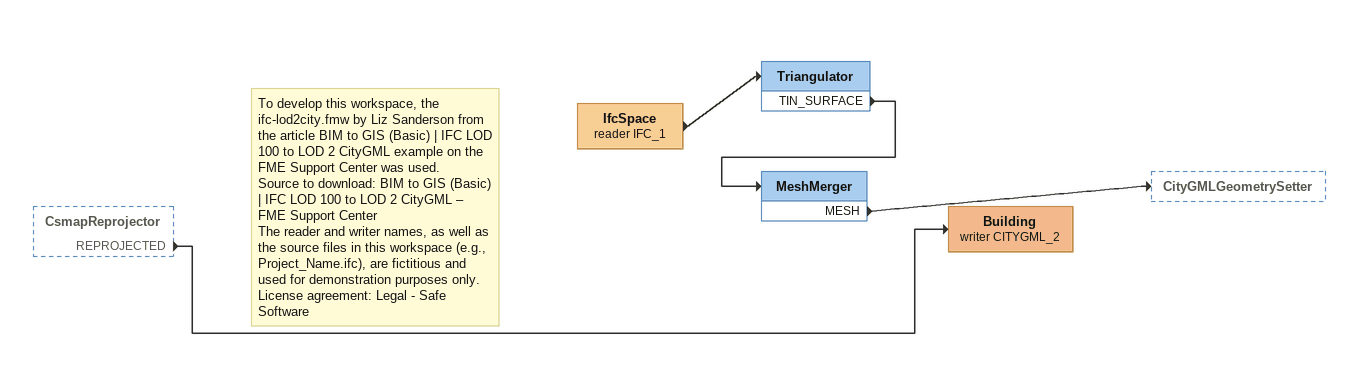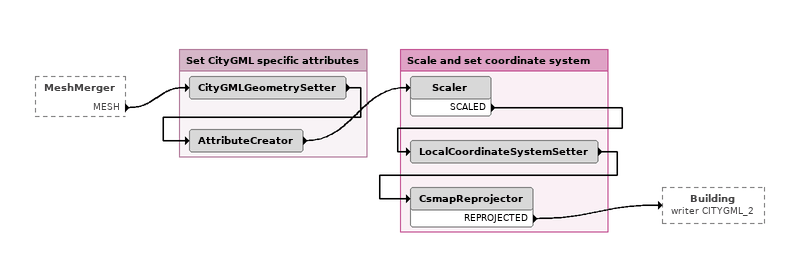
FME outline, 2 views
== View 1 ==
CsmapReprojector [outside]
    REPROJECTED -> Building (writer CITYGML_2)
Note: To develop this workspace, the ifc-lod2city.fmw by Liz Sanderson from the article BIM to GIS (Basic) | IFC LOD 100 to LOD 2 CityGML example on the FME Support Center was used. / Source to download: BIM to GIS (Basic) | IFC LOD 100 to LOD 2 CityGML – FME Support Center / The reader and writer names, as well as the source files in this workspace (e.g., Project_Name.ifc), are fictitious and used for demonstration purposes only. / License agreement: Legal - Safe Software
IfcSpace (reader IFC_1)
    -> Triangulator
Triangulator
    TIN_SURFACE -> MeshMerger
MeshMerger
    MESH -> CityGMLGeometrySetter
Building (writer CITYGML_2)

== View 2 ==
MeshMerger [outside]
    MESH -> CityGMLGeometrySetter

Bookmark: Set CityGML specific attributes
CityGMLGeometrySetter
    -> AttributeCreator
AttributeCreator
    -> Scaler

Bookmark: Scale and set coordinate system
Scaler
    SCALED -> LocalCoordinateSystemSetter
LocalCoordinateSystemSetter
    -> CsmapReprojector
CsmapReprojector
    REPROJECTED -> Building (writer CITYGML_2)
